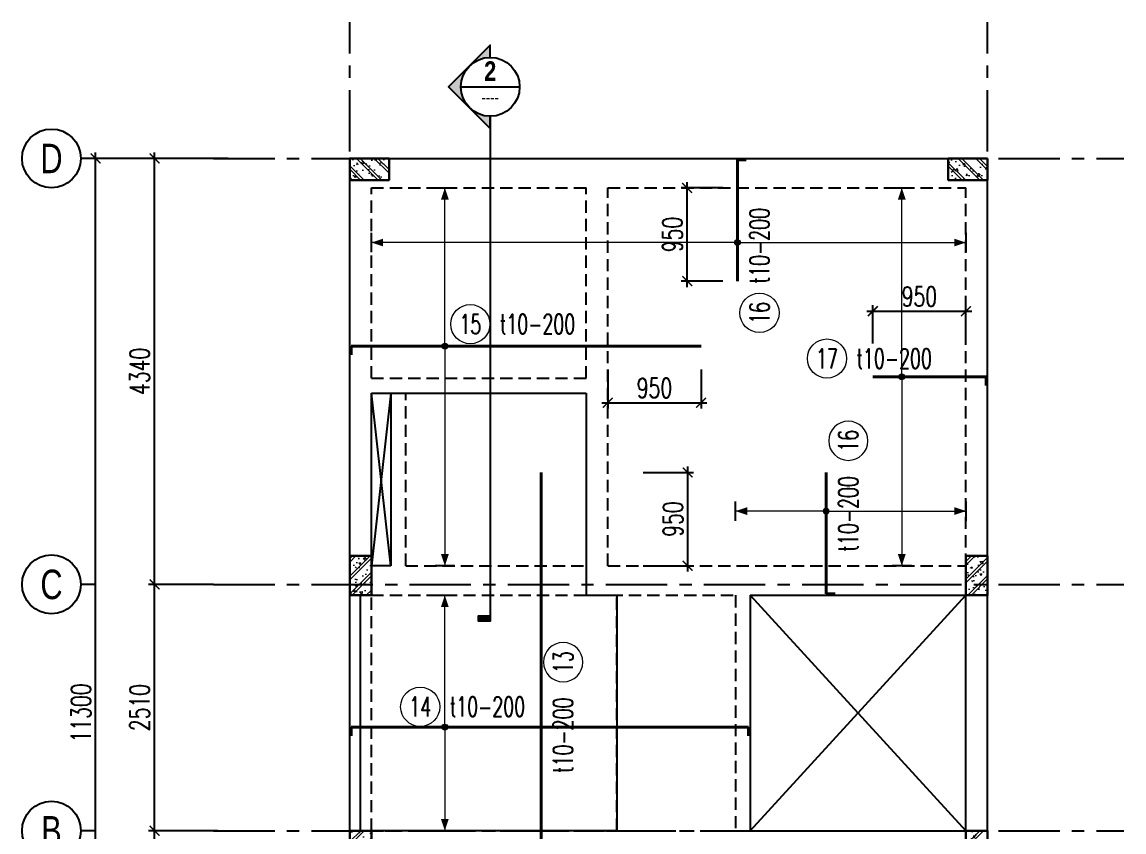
# Model space of a CAD drawing. Header units: millimetres. Extents: x -529861 to -223882, y -171969 to 61504.
# Drawn here: x -421592 to -410362, y -52336 to -44084 of the extents above; entities that cross this region are included whole.
import ezdxf
from ezdxf.enums import TextEntityAlignment as Align

# ---------------------------------------------------------------- set-up
doc = ezdxf.new("R2010")
doc.units = ezdxf.units.MM
doc.header["$LTSCALE"] = 5000
for name, pattern in [('ACAD_ISO07W100', [3, 0, -3]), ('CENTER', [2, 1.25, -0.25, 0.25, -0.25]), ('CONTINU', [0]), ('HIDDEN', [0.375, 0.25, -0.125]), ('HIDDEN2', [0.1875, 0.125, -0.0625])]:
    doc.linetypes.add(name, pattern=pattern)
doc.layers.get('Defpoints').update_dxf_attribs({"color": 143})
for name, color, linetype, lineweight in [('06- General text', 2, 'Continuous', 25), ('07- Note- Hidden', 6, 'HIDDEN2', 25), ('08- Note', 6, 'Continuous', 25), ('kata_dim', 8, 'Continuous', 15), ('KC-COT-HATCH', 13, 'Continuous', 15), ('KC-COT-NETCAT', 2, 'Continuous', 30), ('S-hatch', 8, 'Continuous', 5), ('S-text', 2, 'Continuous', 20), ('S-Thep', 3, 'Continuous', 40), ('S-Thep duoi', 3, 'HIDDEN2', 40)]:
    doc.layers.add(name, color=color, linetype=linetype, lineweight=lineweight)
for name, color, linetype in [('KC ICC-COTVACH', 3, 'Continuous'), ('KCS_AXIS', 18, 'CENTER'), ('KCS_BORDER', 3, 'Continuous'), ('KCS_CHI', 1, 'Continuous'), ('KCS_DIM', 1, 'Continuous'), ('KCS_HIDDEN', 8, 'HIDDEN'), ('KCS_SSD', 146, 'Continuous'), ('KCS_TEXT', 2, 'Continuous')]:
    doc.layers.add(name, color=color, linetype=linetype)
doc.styles.add('Brief text', font='')
doc.styles.add('General text 1', font='')
doc.styles.add('s-text', font='vnsimli.shx', dxfattribs={"width": 0.7})
doc.styles.add('style1', font='arial.ttf', dxfattribs={"width": 0.75})
doc.styles.add('vnsimpli', font='vnsimli.shx', dxfattribs={"width": 0.65})
doc.styles.get('Brief text').set_extended_font_data('.VnHelvetInsH', bold=True)
doc.styles.get('General text 1').set_extended_font_data('.VnAvantH')
doc.dimstyles.new('1-100s', dxfattribs={"dimtxt": 200, "dimasz": 100, "dimexe": 60, "dimexo": 0, "dimgap": 50, "dimtad": 1, "dimdec": 0, "dimzin": 0, "dimdsep": 46, "dimtxsty": 's-text', "dimblk1": 'ARCHTICK', "dimblk2": 'ARCHTICK', "dimsah": 1, "dimcen": 80, "dimdle": 60, "dimclrd": 9, "dimclre": 9, "dimclrt": 2, "dimadec": 0, "dimazin": 0, "dimtfac": 0.0001, "dimtdec": 0, "dimtix": 1, "dimtmove": 1, "dimatfit": 3, "dimldrblk": 'ARCHTICK', "dimfxl": 200, "dimtolj": 1, "dimtzin": 0, "dimarcsym": 0})

# ---------------------------------------------------------------- blocks, each defined once
blk = doc.blocks.new('*U935')
at = {"layer": 'KC-COT-HATCH'}
h = blk.add_hatch(dxfattribs=at)
h.set_pattern_fill('CHAU-02', color=256, scale=30, pattern_type=2)
h.set_pattern_definition([(49.99999999999999, (-758.4432547455838, -466.9000352710326), (215.178054780226, -18.82564049477853), [22.5, -247.5]), (355, (-758.4432547455838, -466.9000352710326), (-41.6254000839, 225.6576401100035), [18, -198]), (100.4514, (-740.5117507455836, -468.4688372710326), (173.5528145142065, 206.8318626182861), [19.122057, -210.3426336]), (46.18420000000001, (-758.4432547455838, -406.9000352710326), (320.1723145876933, -49.65570429870542), [33.75, -371.25]), (96.6356, (-731.7622312455837, -411.0380273710326), (280.398811664611, 292.2353612701325), [28.6830864, -315.5139]), (351.1842, (-758.4432547455838, -406.9000352710326), (280.3985835400882, 292.2355802775974), [27, -297]), (21, (-728.4432547455838, -421.9000352710326), (179.0721156355385, -120.7856671996016), [22.5, -247.5]), (226, (-728.4432547455838, -421.9000352710326), (201.5646367418057, -109.6619427481773), [17.99999999999997, -197.9999999999998]), (71.4514, (-713.5205848455837, -431.9655170710327), (252.066788574447, 96.75914901298572), [19.122057, -210.3426336]), (67.5, (-758.4432547455838, -466.9000352710326), (-46.77485499136161, 88.31233855207942), [0, -195.6, 0, -201, 0, -198.75]), (4.500000000000006, (-758.4432547455838, -466.9000352710326), (85.00527716362008, 114.0309565615238), [0, -114.6, 0, -191.1, 0, -75.75]), (327.5, (-825.3432547455836, -466.9000352710326), (160.1467308517227, -6.766461520313927), [0, -75, 0, -234, 0, -310.5]), (317.5, (-855.3432547455836, -466.9000352710326), (174.9558508027159, 30.03149469969532), [0, -97.5, 0, -155.4, 0, -220.5]), (315, (-758.4432547455838, -466.9000352710326), (90.15611460128481, 90.15611460128481), []), (315, (-758.4432547455838, -430.1500352710326), (90.15611460128481, 90.15611460128481), [])])
h.paths.add_polyline_path([(-110.0000000000002, 200.0000000000001), (-110.0000000000002, -199.9999999999999), (109.9999999999998, -199.9999999999999), (109.9999999999998, 200.0000000000001)])
at = {"layer": 'KC-COT-NETCAT'}
blk.add_lwpolyline([(-110.0000000000002, -199.9999999999999), (109.9999999999998, -199.9999999999999), (109.9999999999998, 200.0000000000001), (-110.0000000000002, 200.0000000000001)], close=True, dxfattribs=at)
blk = doc.blocks.new('_ArchTick')
at = {"color": 0, "linetype": 'ByBlock', "const_width": 0.15}
blk.add_lwpolyline([(-0.5, -0.5), (0.5, 0.5)], dxfattribs=at)
blk = doc.blocks.new('*D1159')
at = {"layer": 'Defpoints', "color": 0, "ltscale": 1500, "transparency": 16777216}
for p in [(-30105.34346586285, -46735.67500054729), (-23605.34346586303, -46735.67500054729), (-23605.34346586303, -48211.66461847498)]:
    blk.add_point(p, dxfattribs=at)
at = {"layer": 'KCS_DIM', "color": 9, "lineweight": -2, "ltscale": 1500, "transparency": 16777216}
for p, q in [((-30105.34346586285, -46735.67500054729), (-30105.34346586285, -48271.66461847498)), ((-23605.34346586303, -46735.67500054729), (-23605.34346586303, -48271.66461847498)), ((-30165.34346586285, -48211.66461847498), (-23545.34346586303, -48211.66461847498))]:
    blk.add_line(p, q, dxfattribs=at)
at = {"layer": 'KCS_DIM', "color": 9, "lineweight": -2, "ltscale": 1500, "transparency": 16777216, "xscale": 100, "yscale": 100, "zscale": 100, "rotation": 180}
blk.add_blockref('_ArchTick', (-30105.34346586285, -48211.66461847498), dxfattribs=at)
at = {"layer": 'KCS_DIM', "color": 9, "lineweight": -2, "ltscale": 1500, "transparency": 16777216, "xscale": 100, "yscale": 100, "zscale": 100}
blk.add_blockref('_ArchTick', (-23605.34346586303, -48211.66461847498), dxfattribs=at)
at = {"layer": 'KCS_DIM', "color": 2, "ltscale": 1500, "transparency": 16777216, "insert": (-26855.34346586294, -48061.66461847498), "char_height": 200, "attachment_point": 5, "style": 's-text'}
blk.add_mtext('\\A1;6500', dxfattribs=at)
blk = doc.blocks.new('*D1160')
at = {"layer": 'Defpoints', "color": 0, "ltscale": 1500, "transparency": 16777216}
for p in [(-32095.34346586403, -41687.54595751595), (-31448.97804727098, -41687.54595751595), (-31412.17275958155, -46137.54595751592)]:
    blk.add_point(p, dxfattribs=at)
at = {"layer": 'KCS_DIM', "color": 9, "lineweight": -2, "ltscale": 1500, "transparency": 16777216}
for p, q in [((-32095.34346586403, -46197.54595751592), (-32095.34346586403, -41627.54595751595)), ((-31448.97804727098, -41687.54595751595), (-32155.34346586403, -41687.54595751595)), ((-31412.17275958155, -46137.54595751592), (-32155.34346586403, -46137.54595751592))]:
    blk.add_line(p, q, dxfattribs=at)
at = {"layer": 'KCS_DIM', "color": 9, "lineweight": -2, "ltscale": 1500, "transparency": 16777216, "xscale": 100, "yscale": 100, "zscale": 100}
for p, rotation in [((-32095.34346586403, -41687.54595751595), 90), ((-32095.34346586403, -46137.54595751592), 270)]:
    blk.add_blockref('_ArchTick', p, dxfattribs=dict(at, rotation=rotation))
at = {"layer": 'KCS_DIM', "color": 2, "ltscale": 1500, "transparency": 16777216, "insert": (-32245.34346586404, -43912.54595751592), "char_height": 200, "attachment_point": 5, "rotation": 90, "style": 's-text'}
blk.add_mtext('\\A1;4450', dxfattribs=at)
blk = doc.blocks.new('*D1161')
at = {"layer": 'Defpoints', "color": 0, "ltscale": 1500, "transparency": 16777216}
for p in [(-32095.34346586403, -39177.54595755621), (-31495.34346586293, -39177.54595755621), (-31448.97804727098, -41687.54595751595)]:
    blk.add_point(p, dxfattribs=at)
at = {"layer": 'KCS_DIM', "color": 9, "lineweight": -2, "ltscale": 1500, "transparency": 16777216}
for p, q in [((-31495.34346586293, -39177.54595755621), (-32155.34346586403, -39177.54595755621)), ((-32095.34346586403, -41747.54595751595), (-32095.34346586403, -39117.54595755621)), ((-31448.97804727098, -41687.54595751595), (-32155.34346586403, -41687.54595751595))]:
    blk.add_line(p, q, dxfattribs=at)
at = {"layer": 'KCS_DIM', "color": 9, "lineweight": -2, "ltscale": 1500, "transparency": 16777216, "xscale": 100, "yscale": 100, "zscale": 100}
for p, rotation in [((-32095.34346586403, -39177.54595755621), 90), ((-32095.34346586403, -41687.54595751595), 270)]:
    blk.add_blockref('_ArchTick', p, dxfattribs=dict(at, rotation=rotation))
at = {"layer": 'KCS_DIM', "color": 2, "ltscale": 1500, "transparency": 16777216, "insert": (-32245.34346586404, -40432.54595753607), "char_height": 200, "attachment_point": 5, "rotation": 90, "style": 's-text'}
blk.add_mtext('\\A1;2510', dxfattribs=at)
blk = doc.blocks.new('*D1162')
at = {"layer": 'Defpoints', "color": 0, "ltscale": 1500, "transparency": 16777216}
for p in [(-32095.34346586403, -34837.5459575159), (-31345.75874680614, -34837.5459575159), (-31495.34346586293, -39177.54595755621)]:
    blk.add_point(p, dxfattribs=at)
at = {"layer": 'KCS_DIM', "color": 9, "lineweight": -2, "ltscale": 1500, "transparency": 16777216}
for p, q in [((-32095.34346586403, -39237.54595755621), (-32095.34346586403, -34777.5459575159)), ((-31345.75874680614, -34837.5459575159), (-32155.34346586403, -34837.5459575159)), ((-31495.34346586293, -39177.54595755621), (-32155.34346586403, -39177.54595755621))]:
    blk.add_line(p, q, dxfattribs=at)
at = {"layer": 'KCS_DIM', "color": 9, "lineweight": -2, "ltscale": 1500, "transparency": 16777216, "xscale": 100, "yscale": 100, "zscale": 100}
for p, rotation in [((-32095.34346586403, -34837.5459575159), 90), ((-32095.34346586403, -39177.54595755621), 270)]:
    blk.add_blockref('_ArchTick', p, dxfattribs=dict(at, rotation=rotation))
at = {"layer": 'KCS_DIM', "color": 2, "ltscale": 1500, "transparency": 16777216, "insert": (-32245.34346586404, -37007.54595753604), "char_height": 200, "attachment_point": 5, "rotation": 90, "style": 's-text'}
blk.add_mtext('\\A1;4340', dxfattribs=at)
blk = doc.blocks.new('*D1163')
at = {"layer": 'Defpoints', "color": 0, "ltscale": 1500, "transparency": 16777216}
for p in [(-32695.34346586415, -34837.54595759655), (-31495.34346586293, -34837.54595759655), (-31495.34346586293, -46137.54595755624)]:
    blk.add_point(p, dxfattribs=at)
at = {"layer": 'KCS_DIM', "color": 9, "lineweight": -2, "ltscale": 1500, "transparency": 16777216}
for p, q in [((-32695.34346586415, -46197.54595755624), (-32695.34346586415, -34777.54595759655)), ((-31495.34346586293, -34837.54595759655), (-32755.34346586415, -34837.54595759655)), ((-31495.34346586293, -46137.54595755624), (-32755.34346586415, -46137.54595755624))]:
    blk.add_line(p, q, dxfattribs=at)
at = {"layer": 'KCS_DIM', "color": 9, "lineweight": -2, "ltscale": 1500, "transparency": 16777216, "xscale": 100, "yscale": 100, "zscale": 100}
for p, rotation in [((-32695.34346586415, -34837.54595759655), 90), ((-32695.34346586415, -46137.54595755624), 270)]:
    blk.add_blockref('_ArchTick', p, dxfattribs=dict(at, rotation=rotation))
at = {"layer": 'KCS_DIM', "color": 2, "ltscale": 1500, "transparency": 16777216, "insert": (-32845.34346586415, -40487.54595757638), "char_height": 200, "attachment_point": 5, "rotation": 90, "style": 's-text'}
blk.add_mtext('\\A1;11300', dxfattribs=at)
blk = doc.blocks.new('*U10')
at = {"layer": 'KC-COT-HATCH'}
h = blk.add_hatch(dxfattribs=at)
h.set_pattern_fill('CHAU-02', color=256, scale=30, pattern_type=2)
h.set_pattern_definition([(49.99999999999999, (-758.4432547455837, -556.9000352710326), (215.178054780226, -18.82564049477853), [22.5, -247.5]), (355, (-758.4432547455837, -556.9000352710326), (-41.6254000839, 225.6576401100035), [18, -198]), (100.4514, (-740.5117507455836, -558.4688372710326), (173.5528145142065, 206.8318626182861), [19.122057, -210.3426336]), (46.18420000000001, (-758.4432547455837, -496.9000352710326), (320.1723145876933, -49.65570429870542), [33.75, -371.25]), (96.6356, (-731.7622312455836, -501.0380273710326), (280.398811664611, 292.2353612701325), [28.6830864, -315.5139]), (351.1842, (-758.4432547455837, -496.9000352710326), (280.3985835400882, 292.2355802775974), [27, -297]), (21, (-728.4432547455837, -511.9000352710326), (179.0721156355385, -120.7856671996016), [22.5, -247.5]), (226, (-728.4432547455837, -511.9000352710326), (201.5646367418057, -109.6619427481773), [17.99999999999999, -197.9999999999999]), (71.4514, (-713.5205848455837, -521.9655170710327), (252.066788574447, 96.75914901298572), [19.122057, -210.3426336]), (67.5, (-758.4432547455837, -556.9000352710326), (-46.77485499136161, 88.31233855207942), [0, -195.6, 0, -201, 0, -198.75]), (4.500000000000002, (-758.4432547455837, -556.9000352710326), (85.00527716362008, 114.0309565615238), [0, -114.6, 0, -191.1, 0, -75.75]), (327.5, (-825.3432547455836, -556.9000352710326), (160.1467308517227, -6.766461520313927), [0, -75, 0, -234, 0, -310.5]), (317.5, (-855.3432547455836, -556.9000352710326), (174.9558508027159, 30.03149469969532), [0, -97.5, 0, -155.4, 0, -220.5]), (315, (-758.4432547455837, -556.9000352710326), (90.15611460128481, 90.15611460128481), []), (315, (-758.4432547455837, -520.1500352710326), (90.15611460128481, 90.15611460128481), [])])
h.paths.add_polyline_path([(-110.0000000000001, 110.0000000000001), (-110.0000000000001, -109.9999999999999), (109.9999999999999, -109.9999999999999), (109.9999999999999, 110.0000000000001)])
at = {"layer": 'KC-COT-NETCAT'}
blk.add_lwpolyline([(-110.0000000000001, -109.9999999999999), (109.9999999999999, -109.9999999999999), (109.9999999999999, 110.0000000000001), (-110.0000000000001, 110.0000000000001)], close=True, dxfattribs=at)
blk = doc.blocks.new('*U578')
h = blk.add_hatch(color=6)
edge = h.paths.add_edge_path()
edge.add_arc((7.491764077697671, -1.367914908728668e-16), 0.3, 0, 360)
for p, q in [((24.09999999999687, 0), (33.59999999999685, 0)), ((-2.05, -0.9000000000000005), (-2.049999999999971, -0.9000000000000005))]:
    blk.add_line(p, q)
at = {"layer": 'kata_dim', "ltscale": 0.05}
for points in [[(6.491764077697671, 16.12457194903178, 0.2, 0.2, 0), (8.49176407769767, 16.12457194903178, 0, 0, 0)], [(6.491764077697671, -22.37542805082666, 0.2, 0.2, 0), (8.49176407769767, -22.37542805082666, 0, 0, 0)]]:
    blk.add_lwpolyline(points, format="xyseb", dxfattribs=at)
at = {"layer": 'kata_dim'}
blk.add_circle((10.08784378298294, 2.240402978546955), 2, dxfattribs=at)
at = {"layer": 'kata_dim', "color": 6}
blk.add_circle((7.491764077697671, -1.367914908728668e-16), 0.3, dxfattribs=at)
at = {"layer": 'kata_dim', "linetype": 'ACAD_ISO07W100', "ltscale": 0.05}
for points in [[(7.091764077697694, 14.92457194903179), (7.491764077697671, 16.12457194903178), (7.891764077697649, 14.92457194903179)], [(7.091764077697694, -21.17542805082667), (7.491764077697671, -22.37542805082666), (7.891764077697649, -21.17542805082667)]]:
    blk.add_solid(points, dxfattribs=at)
at = {"layer": 'S-hatch', "ltscale": 40}
for q in [(7.491764077697671, 16.12457194903178), (7.491764077697671, -22.37542805082666)]:
    blk.add_line((7.491764077697671, -1.367914908728668e-16), q, dxfattribs=at)
at = {"layer": 'S-Thep duoi', "linetype": 'CONTINU'}
for p, q in [((0, 0), (-2.05, 0)), ((-2.05, 0), (-2.05, -0.9000000000000005)), ((0, 0), (24.09999999999687, 0)), ((24.09999999999687, 0), (24.09999999999687, 0))]:
    blk.add_line(p, q, dxfattribs=at)
at = {"layer": 'S-text', "style": 'vnsimpli', "width": 0.65}
blk.add_attdef('KHT', text='', height=2, dxfattribs=at).set_placement((10.08784378298294, 2.240402978546955), align=Align.MIDDLE_CENTER)
blk.add_attdef('DKT', (13.08784378298294, 1.244998493050263), '', height=2, dxfattribs=at)
blk = doc.blocks.new('*U1409')
h = blk.add_hatch(color=6)
edge = h.paths.add_edge_path()
edge.add_arc((-5.568690131851681, -3.036794885973715e-15), 0.3, 0, 360)
for p, q in [((-9.5, -4.440892098500626e-16), (-9.499999999999972, -4.440892098500626e-16)), ((2.850000000000001, -0.9), (2.849999999999987, -0.9))]:
    blk.add_line(p, q)
at = {"layer": 'kata_dim', "ltscale": 0.05}
for points in [[(-6.568690131851681, 37.30709061440054, 0.2, 0.2, 0), (-4.568690131851682, 37.30709061440054, 0, 0, 0)], [(-6.568690131851681, -23.29290938559782, 0.2, 0.2, 0), (-4.568690131851682, -23.29290938559782, 0, 0, 0)]]:
    blk.add_lwpolyline(points, format="xyseb", dxfattribs=at)
at = {"layer": 'kata_dim', "color": 6}
blk.add_circle((-5.568690131851681, -3.036794885973715e-15), 0.3, dxfattribs=at)
at = {"layer": 'kata_dim'}
blk.add_circle((-12.73560638713202, -2.252458337708344), 2, dxfattribs=at)
at = {"layer": 'kata_dim', "linetype": 'ACAD_ISO07W100', "ltscale": 0.05}
for points in [[(-5.968690131851658, 36.10709061440055), (-5.568690131851681, 37.30709061440054), (-5.168690131851704, 36.10709061440055)], [(-5.968690131851658, -22.09290938559783), (-5.568690131851681, -23.29290938559782), (-5.168690131851704, -22.09290938559783)]]:
    blk.add_solid(points, dxfattribs=at)
at = {"layer": 'S-hatch', "ltscale": 40}
for q in [(-5.568690131851681, 37.30709061440054), (-5.568690131851681, -23.29290938559782)]:
    blk.add_line((-5.568690131851681, -3.036794885973715e-15), q, dxfattribs=at)
at = {"layer": 'S-Thep duoi', "linetype": 'CONTINU'}
for p, q in [((0, 0), (-9.5, 0)), ((-9.5, 0), (-9.5, -4.440892098500626e-16)), ((0, 0), (2.850000000000001, 0)), ((2.850000000000001, 0), (2.850000000000001, -0.9))]:
    blk.add_line(p, q, dxfattribs=at)
at = {"layer": 'S-text', "style": 'vnsimpli', "width": 0.65}
blk.add_attdef('KHT', text='', height=2, dxfattribs=at).set_placement((-12.73560638713202, -2.252458337708344), align=Align.MIDDLE_CENTER)
blk.add_attdef('DKT', (-9.735606387132018, -3.247862823205036), '', height=2, dxfattribs=at)
blk = doc.blocks.new('*U579')
h = blk.add_hatch(color=6)
edge = h.paths.add_edge_path()
edge.add_arc((-6.540690818918802, -1.367914908728668e-16), 0.3, 0, 360)
for p, q in [((-9.5, -4.440892098500626e-16), (-9.499999999999972, -4.440892098500626e-16)), ((2.050000000000001, -0.9), (2.049999999999986, -0.9))]:
    blk.add_line(p, q)
at = {"layer": 'kata_dim', "ltscale": 0.05}
for points in [[(-7.540690818918802, 19.24999999992909, 0.2, 0.2, 0), (-5.540690818918803, 19.24999999992909, 0, 0, 0)], [(-7.540690818918802, -19.24999999992934, 0.2, 0.2, 0), (-5.540690818918803, -19.24999999992934, 0, 0, 0)]]:
    blk.add_lwpolyline(points, format="xyseb", dxfattribs=at)
at = {"layer": 'kata_dim'}
blk.add_circle((-14.1665419310806, 1.859532829739657), 2, dxfattribs=at)
at = {"layer": 'kata_dim', "color": 6}
blk.add_circle((-6.540690818918802, -1.367914908728668e-16), 0.3, dxfattribs=at)
at = {"layer": 'kata_dim', "linetype": 'ACAD_ISO07W100', "ltscale": 0.05}
for points in [[(-6.940690818918779, 18.0499999999291), (-6.540690818918802, 19.24999999992909), (-6.140690818918825, 18.0499999999291)], [(-6.940690818918779, -18.04999999992935), (-6.540690818918802, -19.24999999992934), (-6.140690818918825, -18.04999999992935)]]:
    blk.add_solid(points, dxfattribs=at)
at = {"layer": 'S-hatch', "ltscale": 40}
for q in [(-6.540690818918802, 19.24999999992909), (-6.540690818918802, -19.24999999992934)]:
    blk.add_line((-6.540690818918802, -1.367914908728668e-16), q, dxfattribs=at)
at = {"layer": 'S-Thep duoi', "linetype": 'CONTINU'}
for p, q in [((0, 0), (-9.5, 0)), ((-9.5, 0), (-9.5, -4.440892098500626e-16)), ((0, 0), (2.050000000000001, 0)), ((2.050000000000001, 0), (2.050000000000001, -0.9))]:
    blk.add_line(p, q, dxfattribs=at)
at = {"layer": 'S-text', "style": 'vnsimpli', "width": 0.65}
blk.add_attdef('KHT', text='', height=2, dxfattribs=at).set_placement((-14.1665419310806, 1.859532829739657), align=Align.MIDDLE_CENTER)
blk.add_attdef('DKT', (-11.1665419310806, 0.8641283442429644), '', height=2, dxfattribs=at)
blk = doc.blocks.new('*U580')
h = blk.add_hatch(color=6)
edge = h.paths.add_edge_path()
edge.add_arc((-5.568690131851681, -3.036794885973715e-15), 0.3, 0, 360)
for p, q in [((-9.5, -4.440892098500626e-16), (-9.499999999999972, -4.440892098500626e-16)), ((2.850000000000001, -0.9), (2.849999999999987, -0.9))]:
    blk.add_line(p, q)
at = {"layer": 'kata_dim', "ltscale": 0.05}
for points in [[(-6.568690131851681, 9.257362686682928, 0.2, 0.2, 0), (-4.568690131851682, 9.257362686682928, 0, 0, 0)], [(-6.568690131851681, -14.24263731331652, 0.2, 0.2, 0), (-4.568690131851682, -14.24263731331652, 0, 0, 0)]]:
    blk.add_lwpolyline(points, format="xyseb", dxfattribs=at)
at = {"layer": 'kata_dim', "color": 6}
blk.add_circle((-5.568690131851681, -3.036794885973715e-15), 0.3, dxfattribs=at)
at = {"layer": 'kata_dim'}
blk.add_circle((-12.73560638713202, -2.252458337708344), 2, dxfattribs=at)
at = {"layer": 'kata_dim', "linetype": 'ACAD_ISO07W100', "ltscale": 0.05}
for points in [[(-5.968690131851658, 8.05736268668294), (-5.568690131851681, 9.257362686682928), (-5.168690131851704, 8.05736268668294)], [(-5.968690131851658, -13.04263731331653), (-5.568690131851681, -14.24263731331652), (-5.168690131851704, -13.04263731331653)]]:
    blk.add_solid(points, dxfattribs=at)
at = {"layer": 'S-hatch', "ltscale": 40}
for q in [(-5.568690131851681, 9.257362686682928), (-5.568690131851681, -14.24263731331652)]:
    blk.add_line((-5.568690131851681, -3.036794885973715e-15), q, dxfattribs=at)
at = {"layer": 'S-Thep duoi', "linetype": 'CONTINU'}
for p, q in [((0, 0), (-9.5, 0)), ((-9.5, 0), (-9.5, -4.440892098500626e-16)), ((0, 0), (2.850000000000001, 0)), ((2.850000000000001, 0), (2.850000000000001, -0.9))]:
    blk.add_line(p, q, dxfattribs=at)
at = {"layer": 'S-text', "style": 'vnsimpli', "width": 0.65}
blk.add_attdef('KHT', text='', height=2, dxfattribs=at).set_placement((-12.73560638713202, -2.252458337708344), align=Align.MIDDLE_CENTER)
blk.add_attdef('DKT', (-9.735606387132018, -3.247862823205036), '', height=2, dxfattribs=at)
blk = doc.blocks.new('*U581')
h = blk.add_hatch(color=6)
edge = h.paths.add_edge_path()
edge.add_arc((35.8739490139021, -1.223890932214325e-14), 0.3, 0, 360)
for p, q in [((30.00000000054483, 0), (40.00000000054482, 0)), ((-9.5, -4.440892098500626e-16), (-9.499999999999972, -4.440892098500626e-16))]:
    blk.add_line(p, q)
at = {"layer": 'kata_dim', "ltscale": 0.05}
for points in [[(34.8739490139021, 17.29365485147255, 0.2, 0.2, 0), (36.8739490139021, 17.29365485147255, 0, 0, 0)], [(34.8739490139021, -19.80634514890758, 0.2, 0.2, 0), (36.8739490139021, -19.80634514890758, 0, 0, 0)]]:
    blk.add_lwpolyline(points, format="xyseb", dxfattribs=at)
at = {"layer": 'kata_dim', "color": 6}
blk.add_circle((35.8739490139021, -1.223890932214325e-14), 0.3, dxfattribs=at)
at = {"layer": 'kata_dim'}
blk.add_circle((9.820539715959141, -2.252458337708349), 2, dxfattribs=at)
at = {"layer": 'kata_dim', "linetype": 'ACAD_ISO07W100', "ltscale": 0.05}
for points in [[(35.47394901390212, 16.09365485147256), (35.8739490139021, 17.29365485147255), (36.27394901390208, 16.09365485147256)], [(35.47394901390212, -18.60634514890759), (35.8739490139021, -19.80634514890758), (36.27394901390208, -18.60634514890759)]]:
    blk.add_solid(points, dxfattribs=at)
at = {"layer": 'S-hatch', "ltscale": 40}
for q in [(35.8739490139021, 17.29365485147255), (35.8739490139021, -19.80634514890758)]:
    blk.add_line((35.8739490139021, -1.223890932214325e-14), q, dxfattribs=at)
at = {"layer": 'S-Thep duoi', "linetype": 'CONTINU'}
for p, q in [((0, 0), (-9.5, 0)), ((-9.5, 0), (-9.5, -4.440892098500626e-16)), ((0, 0), (30.00000000054483, 0)), ((30.00000000054483, 0), (30.00000000054483, 0))]:
    blk.add_line(p, q, dxfattribs=at)
at = {"layer": 'S-text', "style": 'vnsimpli', "width": 0.65}
blk.add_attdef('KHT', text='', height=2, dxfattribs=at).set_placement((9.820539715959141, -2.252458337708349), align=Align.MIDDLE_CENTER)
blk.add_attdef('DKT', (12.82053971595914, -3.247862823205041), '', height=2, dxfattribs=at)
blk = doc.blocks.new('*U1147')
h = blk.add_hatch(color=6)
edge = h.paths.add_edge_path()
edge.add_arc((-29.61199982827037, -1.456559437745414e-13), 0.3, 0, 360)
for p, q in [((-39.15, -0.9000000000000005), (-39.14999999999997, -0.9000000000000005)), ((1.350000000000001, -0.9), (1.349999999999987, -0.9))]:
    blk.add_line(p, q)
at = {"layer": 'kata_dim', "ltscale": 0.05}
for points in [[(-30.61199982827037, 13.43665099741611, 0.2, 0.2, 0), (-28.61199982827038, 13.43665099741611, 0, 0, 0)], [(-30.61199982827037, -10.56334900312874, 0.2, 0.2, 0), (-28.61199982827038, -10.56334900312874, 0, 0, 0)]]:
    blk.add_lwpolyline(points, format="xyseb", dxfattribs=at)
at = {"layer": 'kata_dim'}
blk.add_circle((-32.11853727156499, 2.065818190198662), 2, dxfattribs=at)
at = {"layer": 'kata_dim', "color": 6}
blk.add_circle((-29.61199982827037, -1.456559437745414e-13), 0.3, dxfattribs=at)
at = {"layer": 'kata_dim', "linetype": 'ACAD_ISO07W100', "ltscale": 0.05}
for points in [[(-30.01199982827035, 12.23665099741612), (-29.61199982827037, 13.43665099741611), (-29.2119998282704, 12.23665099741612)], [(-30.01199982827035, -9.363349003128755), (-29.61199982827037, -10.56334900312874), (-29.2119998282704, -9.363349003128755)]]:
    blk.add_solid(points, dxfattribs=at)
at = {"layer": 'S-hatch', "ltscale": 40}
for q in [(-29.61199982827037, 13.43665099741611), (-29.61199982827037, -10.56334900312874)]:
    blk.add_line((-29.61199982827037, -1.456559437745414e-13), q, dxfattribs=at)
at = {"layer": 'S-Thep duoi', "linetype": 'CONTINU'}
for p, q in [((0, 0), (-39.15, 0)), ((-39.15, 0), (-39.15, -0.9000000000000005)), ((0, 0), (1.350000000000001, 0)), ((1.350000000000001, 0), (1.350000000000001, -0.9))]:
    blk.add_line(p, q, dxfattribs=at)
at = {"layer": 'S-text', "style": 'vnsimpli', "width": 0.65}
blk.add_attdef('KHT', text='', height=2, dxfattribs=at).set_placement((-32.11853727156499, 2.065818190198662), align=Align.MIDDLE_CENTER)
blk.add_attdef('DKT', (-29.11853727156499, 1.07041370470197), '', height=2, dxfattribs=at)
blk = doc.blocks.new('*D601')
at = {"layer": 'Defpoints', "color": 0, "ltscale": 1500, "transparency": 16777216}
for p in [(-415261.149669497, -48673.93471399197), (-415261.149669497, -49623.93471399198), (-414808.5498540853, -49623.93471399198)]:
    blk.add_point(p, dxfattribs=at)
at = {"layer": 'KCS_DIM', "color": 9, "lineweight": -2, "ltscale": 1500, "transparency": 16777216}
for p, q in [((-414808.5498540853, -48613.93471399197), (-414808.5498540853, -49683.93471399198)), ((-415261.149669497, -48673.93471399197), (-414748.5498540853, -48673.93471399197)), ((-415261.149669497, -49623.93471399198), (-414748.5498540853, -49623.93471399198))]:
    blk.add_line(p, q, dxfattribs=at)
at = {"layer": 'KCS_DIM', "color": 9, "lineweight": -2, "ltscale": 1500, "transparency": 16777216, "xscale": 100, "yscale": 100, "zscale": 100}
for p, rotation in [((-414808.5498540853, -48673.93471399197), 90), ((-414808.5498540853, -49623.93471399198), 270)]:
    blk.add_blockref('_ArchTick', p, dxfattribs=dict(at, rotation=rotation))
at = {"layer": 'KCS_DIM', "color": 2, "ltscale": 1500, "transparency": 16777216, "insert": (-414958.5498540851, -49148.93471399185), "char_height": 200, "attachment_point": 5, "rotation": 90, "style": 's-text'}
blk.add_mtext('\\A1;950', dxfattribs=at)
blk = doc.blocks.new('*D602')
at = {"layer": 'Defpoints', "color": 0, "ltscale": 1500, "transparency": 16777216}
for p in [(-411972.1489967759, -47030.42973030287), (-412922.1489967759, -47360.57803807476), (-411972.1489967759, -47360.57803807476)]:
    blk.add_point(p, dxfattribs=at)
at = {"layer": 'KCS_DIM', "color": 9, "lineweight": -2, "ltscale": 1500, "transparency": 16777216}
for p, q in [((-412982.1489967759, -47030.42973030287), (-411912.1489967759, -47030.42973030287)), ((-412922.1489967759, -47360.57803807476), (-412922.1489967759, -46970.42973030287)), ((-411972.1489967759, -47360.57803807476), (-411972.1489967759, -46970.42973030287))]:
    blk.add_line(p, q, dxfattribs=at)
at = {"layer": 'KCS_DIM', "color": 9, "lineweight": -2, "ltscale": 1500, "transparency": 16777216, "xscale": 100, "yscale": 100, "zscale": 100, "rotation": 180}
blk.add_blockref('_ArchTick', (-412922.1489967759, -47030.42973030287), dxfattribs=at)
at = {"layer": 'KCS_DIM', "color": 9, "lineweight": -2, "ltscale": 1500, "transparency": 16777216, "xscale": 100, "yscale": 100, "zscale": 100}
blk.add_blockref('_ArchTick', (-411972.1489967759, -47030.42973030287), dxfattribs=at)
at = {"layer": 'KCS_DIM', "color": 2, "ltscale": 1500, "transparency": 16777216, "insert": (-412447.1489967759, -46880.42973030287), "char_height": 200, "attachment_point": 5, "style": 's-text'}
blk.add_mtext('\\A1;950', dxfattribs=at)
blk = doc.blocks.new('*D603')
at = {"layer": 'Defpoints', "color": 0, "ltscale": 1500, "transparency": 16777216}
for p in [(-414813.5083795236, -45773.93471400613), (-414450.0758102026, -45773.93471400613), (-414450.0758102026, -46723.93471400613)]:
    blk.add_point(p, dxfattribs=at)
at = {"layer": 'KCS_DIM', "color": 9, "lineweight": -2, "ltscale": 1500, "transparency": 16777216}
for p, q in [((-414450.0758102026, -45773.93471400613), (-414873.5083795236, -45773.93471400613)), ((-414813.5083795236, -46783.93471400613), (-414813.5083795236, -45713.93471400613)), ((-414450.0758102026, -46723.93471400613), (-414873.5083795236, -46723.93471400613))]:
    blk.add_line(p, q, dxfattribs=at)
at = {"layer": 'KCS_DIM', "color": 9, "lineweight": -2, "ltscale": 1500, "transparency": 16777216, "xscale": 100, "yscale": 100, "zscale": 100}
for p, rotation in [((-414813.5083795236, -45773.93471400613), 90), ((-414813.5083795236, -46723.93471400613), 270)]:
    blk.add_blockref('_ArchTick', p, dxfattribs=dict(at, rotation=rotation))
at = {"layer": 'KCS_DIM', "color": 2, "ltscale": 1500, "transparency": 16777216, "insert": (-414963.5083795235, -46248.93471400601), "char_height": 200, "attachment_point": 5, "rotation": 90, "style": 's-text'}
blk.add_mtext('\\A1;950', dxfattribs=at)
blk = doc.blocks.new('*D604')
at = {"layer": 'Defpoints', "color": 0, "ltscale": 1500, "transparency": 16777216}
for p in [(-415622.148996776, -47624.41027953067), (-414672.148996776, -47624.41027953067), (-414672.148996776, -47962.75096163595)]:
    blk.add_point(p, dxfattribs=at)
at = {"layer": 'KCS_DIM', "color": 9, "lineweight": -2, "ltscale": 1500, "transparency": 16777216}
for p, q in [((-415622.148996776, -47624.41027953067), (-415622.148996776, -48022.75096163595)), ((-414672.148996776, -47624.41027953067), (-414672.148996776, -48022.75096163595)), ((-415682.148996776, -47962.75096163595), (-414612.148996776, -47962.75096163595))]:
    blk.add_line(p, q, dxfattribs=at)
at = {"layer": 'KCS_DIM', "color": 9, "lineweight": -2, "ltscale": 1500, "transparency": 16777216, "xscale": 100, "yscale": 100, "zscale": 100, "rotation": 180}
blk.add_blockref('_ArchTick', (-415622.148996776, -47962.75096163595), dxfattribs=at)
at = {"layer": 'KCS_DIM', "color": 9, "lineweight": -2, "ltscale": 1500, "transparency": 16777216, "xscale": 100, "yscale": 100, "zscale": 100}
blk.add_blockref('_ArchTick', (-414672.148996776, -47962.75096163595), dxfattribs=at)
at = {"layer": 'KCS_DIM', "color": 2, "ltscale": 1500, "transparency": 16777216, "insert": (-415147.148996776, -47812.75096163595), "char_height": 200, "attachment_point": 5, "style": 's-text'}
blk.add_mtext('\\A1;950', dxfattribs=at)
blk = doc.blocks.new('*U572')
at = {"layer": '08- Note'}
h = blk.add_hatch(color=256, dxfattribs=at)
h.paths.add_polyline_path([(-8.485281374312311, 1.568161427479127e-10), (-4.242640687178929, 4.242640687270944, 0.1989123673796904), (-6.000000000071854, 1.492343339590003e-10, 0.1989123673796165), (-4.242640687197047, -4.242640686978271)])
h.paths.add_polyline_path([(-3.64514813788254e-11, 8.485281374394734), (-4.175955341330546e-11, 6.000000000144611, 0.1989123673800045), (-4.242640687178929, 4.242640687271512)])
h.paths.add_polyline_path([(-4.242640687197047, -4.242640686978271, 0.1989123673800453), (-6.73798107994457e-11, -5.999999999871765), (-7.382475121114192e-11, -8.48528137412075)])
blk.add_hatch(color=256, dxfattribs=at).paths.add_polyline_path([(-7.184860297346676e-11, -107.8184824149123), (-7.183953177434726e-11, -108.8921067066911), (-2.400000000103265, -108.8921067066912), (-2.400000000103274, -107.8184824149123)])
at = {"ltscale": 500}
blk.add_line((5.069482418773329e-14, -5.999999999876312), (9.200443674865948e-13, -108.8921067066911), dxfattribs=at)
at = {"layer": '08- Note'}
blk.add_line((-6.000000000021828, 0), (6.000000000021828, 0), dxfattribs=at)
blk.add_lwpolyline([(-4.175955341330546e-11, 6.000000000144611), (-3.645148137882543e-11, 8.485281374394166), (-8.485281374313448, 1.568161427479128e-10), (-7.268788283392574e-11, -8.485281374121318), (-6.73798107994457e-11, -5.999999999871765)], dxfattribs=at)
blk.add_lwpolyline([(-7.184860297346676e-11, -107.8184824149123), (-7.183953177434726e-11, -108.8921067066911), (-2.400000000103265, -108.8921067066912), (-2.400000000103274, -107.8184824149123)], close=True, dxfattribs=at)
blk.add_circle((0, 0), 6.000000000008123, dxfattribs=at)
at = {"layer": '06- General text', "style": 'Brief text', "width": 0.8}
blk.add_attdef('VIEW-NUMBER', text='', height=4, dxfattribs=at).set_placement((0, 0), align=Align.BOTTOM_CENTER)
at = {"layer": '06- General text', "style": 'General text 1', "width": 0.8}
blk.add_attdef('SHEET-NUMBER', text='', height=2.5, dxfattribs=at).set_placement((0, -0.8735977943960904), align=Align.TOP_CENTER)
blk = doc.blocks.new('2-LUOI TRUC')
at = {"layer": 'KCS_AXIS', "ltscale": 0.1}
for p, q in [((-30105.34346586303, -46766.54382074761), (-30105.34346586303, -33447.5459575562)), ((-23605.34346586291, -46766.54382074761), (-23605.34346586291, -33447.5459575562)), ((-31495.34346586291, -34837.54595751589), (-22215.34346586291, -34837.54595751589)), ((-31495.34346586291, -39177.5459575562), (-22215.34346586291, -39177.5459575562)), ((-31495.34346586291, -41687.54595751593), (-22215.34346586291, -41687.54595751593)), ((-31495.34346586291, -46137.54595751589), (-22215.34346586291, -46137.54595751589))]:
    blk.add_line(p, q, dxfattribs=at)
at = {"layer": 'KCS_CHI', "ltscale": 1500}
for p, q in [((-32695.34346586291, -34837.54595751589), (-32845.34346586291, -34837.54595751589)), ((-32695.34346586291, -39177.5459575562), (-32845.34346586291, -39177.5459575562)), ((-32695.34346586291, -41687.54595751593), (-32845.34346586291, -41687.54595751593)), ((-32695.34346586291, -46137.54595751589), (-32845.34346586291, -46137.54595751589)), ((-30105.34346586285, -48211.66461847498), (-30105.34346586285, -48361.66461847498)), ((-23605.34346586303, -48211.66461847498), (-23605.34346586303, -48361.66461847498))]:
    blk.add_line(p, q, dxfattribs=at)
for centre in [(-33145.34346586291, -34837.54595751589), (-33145.34346586291, -39177.5459575562), (-33145.34346586291, -41687.54595751593), (-33145.34346586291, -46137.54595751589), (-30105.34346586303, -48661.66461847498), (-23605.34346586291, -48661.66461847498)]:
    blk.add_circle(centre, 300, dxfattribs=at)
at = {"layer": 'KCS_TEXT', "color": 4, "ltscale": 1500, "style": 'style1', "width": 0.75}
for s, p in [('D', (-33145.34346586291, -34837.54595751589)), ('C', (-33145.34346586291, -39177.5459575562)), ('B', (-33145.34346586291, -41687.54595751593)), ('A', (-33145.34346586291, -46137.54595751589)), ('1', (-30105.34346586303, -48661.66461847498)), ('2', (-23605.34346586291, -48661.66461847498))]:
    blk.add_text(s, height=300, dxfattribs=at).set_placement(p, align=Align.MIDDLE_CENTER)
at = {"layer": 'KCS_DIM', "ltscale": 1500}
for base, p1, p2, picture, middle in [((-32695.34346586415, -34837.54595759655), (-31495.34346586291, -46137.54595755623), (-31495.34346586291, -34837.54595759654), '*D1163', (-32845.34346586415, -40487.54595757638)), ((-32095.34346586403, -34837.5459575159), (-31495.34346586291, -39177.5459575562), (-31345.75874680612, -34837.54595751589), '*D1162', (-32245.34346586404, -37007.54595753604)), ((-32095.34346586403, -39177.54595755621), (-31448.97804727097, -41687.54595751593), (-31495.34346586291, -39177.5459575562), '*D1161', (-32245.34346586404, -40432.54595753607)), ((-32095.34346586403, -41687.54595751595), (-31412.17275958153, -46137.5459575159), (-31448.97804727097, -41687.54595751593), '*D1160', (-32245.34346586404, -43912.54595751592))]:
    dim = blk.add_linear_dim(base=base, p1=p1, p2=p2, angle=90, dimstyle='1-100s', dxfattribs=at)
    dim.commit()
    dim.dimension.update_dxf_attribs({"geometry": picture, "text_midpoint": middle})
dim = blk.add_linear_dim(base=(-23605.34346586303, -48211.66461847498), p1=(-30105.34346586285, -46735.67500054729), p2=(-23605.34346586303, -46735.67500054729), dimstyle='1-100s', dxfattribs=at)
dim.commit()
dim.dimension.update_dxf_attribs({"geometry": '*D1159', "text_midpoint": (-26855.34346586294, -48061.66461847498)})
blk = doc.blocks.new('2-MBC T2')
at = {"layer": 'KC ICC-COTVACH'}
for name, p, xscale, rotation in [('*U935', (90.00000000005821, 11080.00000004031), -1.000000000000001, 90), ('*U935', (6189.999999999942, 11080.00000004029), -1.000000000000001, 90), ('*U935', (-3.824243322014809e-08, 6940.000000054468), -1, 180), ('*U935', (6279.999999961583, 6940.000000054468), -1, 180), ('*U935', (5.820766091346741e-11, 4140.000000002678), -1, 180), ('*U935', (6280.128259202582, 4140.000000002678), -1, 180), ('*U935', (-5.820766091346741e-11, 690), -1, 180), ('*U10', (2099.998325011693, 0), -1, 180), ('*U935', (6189.999999999884, 4.030880518257618e-08), -1.000000000000001, 90)]:
    blk.add_blockref(name, p, dxfattribs=dict(at, xscale=xscale, rotation=rotation))
at = {"layer": 'KCS_AXIS'}
blk.add_blockref('2-LUOI TRUC', (29995.34346586291, 46027.5459575562), dxfattribs=at)
blk = doc.blocks.new('2.MBKC T3')
at = {"layer": 'KCS_AXIS', "ltscale": 1500}
blk.add_lwpolyline([(-2513.241404194036, -67484.61110396282), (-2293.243079181993, -67484.61110396282), (-2293.243079181993, -67264.61110396282), (-2513.241404194036, -67264.61110396282)], close=True, dxfattribs=at)
at = {"layer": 'KCS_BORDER', "ltscale": 1500}
for p, q in [((-4613.241404193745, -56184.61110392251), (1886.758595806081, -56184.61110392251)), ((-4613.241404193745, -66884.61110388217), (-4613.241404193745, -56184.61110392251)), ((1886.758595806081, -67484.61110396282), (1886.758595806081, -56184.61110392251)), ((-4393.241404231929, -58574.61098349384), (-2203.241404193861, -58574.61110390893)), ((-533.280575781595, -60634.61110390835), (1666.759564668406, -60634.61110390834)), ((-533.280575781595, -60634.61110390833), (-533.280575781595, -63034.61110396284)), ((1666.758595806081, -63034.61110396284), (1666.758595806081, -60634.61110390834)), ((-533.280575781595, -63034.61110396284), (1666.759564706706, -63034.61110396284)), ((-4613.241404193745, -66884.61110388217), (-2513.241404193803, -66884.61110392243)), ((-2513.243079181993, -67484.61110396282), (-2513.243079181993, -66884.61110392242)), ((-2513.243079181993, -67484.61110396282), (-1513.241404193803, -67484.61110396282)), ((736.758595806139, -67484.61110396282), (-1363.241404193803, -67484.61110396282)), ((886.758595806139, -67484.61110396282), (1886.758595806081, -67484.61110396282))]:
    blk.add_line(p, q, dxfattribs=at)
blk.add_lwpolyline([(-2203.241404193861, -58574.61110390893), (-2203.241404193861, -60634.61110392257), (-1893.094780774671, -60634.61110392257), (-1893.094780774671, -63034.61110396283), (-4503.241404193686, -63034.61110396283), (-4503.241404193686, -60634.61110392257)], dxfattribs=at)
at = {"layer": 'KCS_BORDER', "linetype": 'ByBlock', "ltscale": 1500}
blk.add_lwpolyline([(-4393.241404231929, -58574.61110390893), (-4193.241404190892, -58574.61110390893), (-4193.241404190892, -60334.61110829981), (-4393.241404231929, -60334.61110829981)], close=True, dxfattribs=at)
for points in [[(-1513.241404193803, -67484.6111039225), (-1513.241404193803, -67784.61110392254, 0.4142135623731906), (-1213.241404193803, -68084.61110392252), (586.7585958061973, -68084.61110392254, 0.4068182280475045), (886.7585958061973, -67792.11110392254), (886.7585958061973, -67484.61110396282)], [(-1363.241404193803, -67484.6111039225), (-1363.241404193803, -67784.61110392254, 0.4142135623732007), (-1213.241404193803, -67934.61110392252), (586.7585958061973, -67934.61110392254, 0.403767545380879), (736.7585958061973, -67789.8866722777), (736.7585958061973, -67484.6111039225)]]:
    blk.add_lwpolyline(points, format="xyb", dxfattribs=at)
at = {"layer": 'KCS_HIDDEN', "ltscale": 0.1}
for p, q in [((-4393.241404193745, -56484.61110392251), (-2203.241404194036, -56484.61110392251)), ((-4393.241404193745, -58424.61110390897), (-4393.241404193745, -56484.61110392251)), ((-2203.241404194006, -58424.6111039081), (-2203.241404194036, -56484.61110392251)), ((-1983.241404194036, -56484.61110392251), (1666.758595806081, -56484.61110392251)), ((-1983.241404193977, -60334.61110390834), (-1983.241404194036, -56484.61110392251)), ((1666.758595806081, -60334.61110390834), (1666.758595806081, -56484.61110392251)), ((-4393.241404193745, -58424.61110390897), (-2203.241404194006, -58424.6111039081)), ((-4043.241404219472, -60334.61110390834), (-4043.241417869402, -58574.61110274562)), ((-4043.241404219472, -60334.61110390834), (-2203.241404193919, -60334.61110390834)), ((-1983.241404193977, -60334.61110390834), (1666.759564668406, -60334.61110390834)), ((-4393.24140423222, -60634.61110390832), (-683.280575781595, -60634.61110390835)), ((-4393.241404193745, -63034.61110396283), (-4393.241404193745, -60634.61110390835)), ((-1893.09478078864, -63034.61230085506), (-1893.094780766871, -60634.61110390835)), ((-683.280575781595, -60634.61110390833), (-683.280575781595, -63034.61110396284)), ((-4393.241404193919, -63034.61110396284), (-1823.42633773305, -63034.61110396283)), ((-1603.42633773305, -63034.61110396283), (-683.280575781595, -63034.61110396284)), ((-4393.241404193919, -63334.61110396284), (-2513.243079181993, -63334.61110396284)), ((-4393.241404193745, -66664.61110388639), (-4393.241404193745, -63334.61110396284)), ((-2513.243079181993, -66664.61110392245), (-2513.243079181993, -63334.61110396283)), ((-2293.243079181993, -67264.61110396282), (-2293.243079181993, -63334.61110396283)), ((-2293.243079181993, -63334.61110396284), (1666.758595806081, -63334.61110396284)), ((1666.758595806081, -67264.61110396282), (1666.758595806081, -63334.61110396284)), ((-4393.241404193745, -66664.61110388639), (-2513.241404189612, -66664.61110392243)), ((-2293.243079181993, -67264.61110396282), (1666.758595806081, -67264.61110396282))]:
    blk.add_line(p, q, dxfattribs=at)
at = {"layer": 'KCS_SSD', "ltscale": 1500}
for p, q in [((-4193.241404190892, -58574.61098382986), (-4393.241404190892, -60334.61110829981)), ((-4193.241404190892, -60334.61110829981), (-4393.241404193745, -58574.61098382986)), ((-533.280575781595, -60634.61110390833), (1666.758595806081, -63034.6111038822)), ((-533.280575781595, -63034.61110396284), (1666.758595806081, -60634.61110392248))]:
    blk.add_line(p, q, dxfattribs=at)
at = {"layer": 'S-text', "ltscale": 1500}
blk.add_blockref('2-MBC T2', (-4503.241404193686, -67374.61110396282), dxfattribs=at)

msp = doc.modelspace()

# ---------------------------------------------------------------- block references
at = {"layer": '07- Note- Hidden', "ltscale": 150, "xscale": 50, "yscale": 50, "zscale": 50}
msp.add_blockref('*U572', (-416820.87756966, -44744.00991907432), dxfattribs=at).add_auto_attribs({'VIEW-NUMBER': '2', 'SHEET-NUMBER': '----'})
at = {"layer": 'KCS_AXIS'}
msp.add_blockref('2.MBKC T3', (-413638.9075925821, 10710.67638991639), dxfattribs=at)
at = {"layer": 'S-Thep', "xscale": 100, "yscale": 100, "zscale": 100, "rotation": 90}
msp.add_blockref('*U1409', (-414301.4399353356, -45773.93471400611), dxfattribs=at).add_auto_attribs({'KHT': '16', 'DKT': 't10-200'})
at = {"layer": 'S-Thep', "xscale": 100, "yscale": 100, "zscale": 100}
for name, p, values in [('*U578', (-418032.1489967756, -47386.3919089093), {'KHT': '15', 'DKT': 't10-200'}), ('*U579', (-411972.1489967759, -47698.93471399903), {'KHT': '17', 'DKT': 't10-200'}), ('*U1147', (-414322.1489967757, -51267.59981373358), {'KHT': '14', 'DKT': 't10-200'})]:
    msp.add_blockref(name, p, dxfattribs=at).add_auto_attribs(values)
at = {"layer": 'S-Thep'}
ref = msp.add_blockref('*U580', (-413396.4127281075, -49623.93471399196), dxfattribs=dict(at, xscale=-100, yscale=100, zscale=100, rotation=90))
ref.add_attrib('KHT', '16', dxfattribs={"layer": 'S-text', "height": 200, "rotation": 90, "style": 'vnsimpli', "width": 0.65}).set_placement((-413171.1668943366, -48350.37407527925), align=Align.MIDDLE_CENTER)
ref.add_attrib('DKT', 't10-200', (-413071.626445787, -49479.89788480305), dxfattribs={"layer": 'S-text', "height": 200, "rotation": 90, "style": 'vnsimpli', "width": 0.65})
ref = msp.add_blockref('*U581', (-416302.7835116665, -49623.93471399196), dxfattribs=dict(at, xscale=-100, yscale=100, zscale=100, rotation=90))
ref.add_attrib('KHT', '13', dxfattribs={"layer": 'S-text', "height": 200, "rotation": 90, "style": 'vnsimpli', "width": 0.65}).set_placement((-416077.5376778957, -50605.98868558838), align=Align.MIDDLE_CENTER)
ref.add_attrib('DKT', 't10-200', (-415977.997229346, -51735.51249511218), dxfattribs={"layer": 'S-text', "height": 200, "rotation": 90, "style": 'vnsimpli', "width": 0.65})

# ---------------------------------------------------------------- dimensions: what is measured, and where the dimension line sits
at = {"layer": 'KCS_DIM', "ltscale": 1500}
for base, p1, p2, picture, middle in [((-414813.5083795236, -45773.93471400613), (-414450.0758102023, -46723.93471400611), (-414450.0758102023, -45773.93471400611), '*D603', (-414963.5083795235, -46248.93471400601)), ((-414808.5498540853, -49623.93471399198), (-415261.1496694967, -48673.93471399196), (-415261.1496694967, -49623.93471399196), '*D601', (-414958.5498540851, -49148.93471399185))]:
    dim = msp.add_linear_dim(base=base, p1=p1, p2=p2, angle=90, dimstyle='1-100s', dxfattribs=at)
    dim.commit()
    dim.dimension.update_dxf_attribs({"geometry": picture, "text_midpoint": middle})
for base, p1, p2, picture, middle in [((-411972.1489967759, -47030.42973030287), (-412922.1489967759, -47360.57803807476), (-411972.1489967759, -47360.57803807476), '*D602', (-412447.1489967759, -46880.42973030287)), ((-414672.148996776, -47962.75096163595), (-415622.148996776, -47624.41027953067), (-414672.148996776, -47624.41027953067), '*D604', (-415147.148996776, -47812.75096163595))]:
    dim = msp.add_linear_dim(base=base, p1=p1, p2=p2, dimstyle='1-100s', dxfattribs=at)
    dim.commit()
    dim.dimension.update_dxf_attribs({"geometry": picture, "text_midpoint": middle})

doc.saveas('drawing.dxf')
